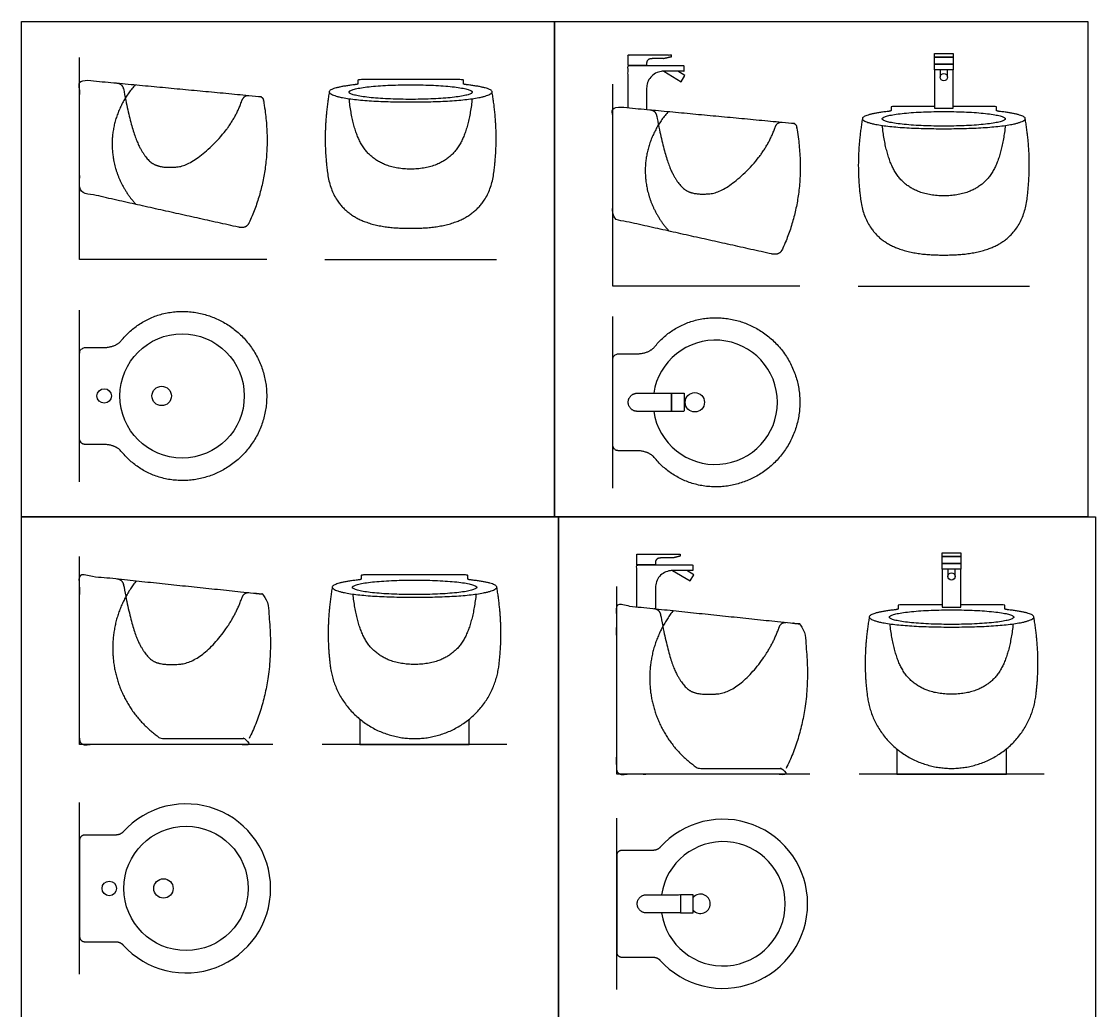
# Model space of a CAD drawing. Header units: millimetres. Extents: x 0.1 to 49.6, y 0.1 to 12.5.
# Drawn here: x 0.077 to 2.891, y 7.634 to 10.226 of the extents above; entities that cross this region are included whole.
import ezdxf

# ---------------------------------------------------------------- set-up
doc = ezdxf.new("R2010")
doc.units = ezdxf.units.MM
for name, color, linetype, true_color in [('AG-DETAILS', 7, 'Continuous', 0x66ffff), ('AG-DETAILS-DIAGRAM', 7, 'Continuous', 0xccff66), ('AG-DIAGRAM', 7, 'Continuous', 0xfecc66), ('AG-FIXTURE', 7, 'Continuous', 0x66ccff), ('X-VPRT', 6, 'Continuous', 0xff00ff)]:
    doc.layers.add(name, color=color, linetype=linetype, true_color=true_color)

msp = doc.modelspace()

# ---------------------------------------------------------------- linework, layer by layer
at = {"layer": 'AG-DETAILS'}
for centre, radius in [((0.2938, 9.2444), 0.019), ((0.4445, 9.2444), 0.0254), ((1.8415, 9.2278), 0.0254), ((0.3072, 7.9538), 0.019), ((0.4492, 7.9538), 0.0254)]:
    msp.add_circle(centre, radius, dxfattribs=at)
msp.add_arc((1.8564, 7.9135), 0.0254, 220.6923, 139.3077, dxfattribs=at)
at = {"layer": 'AG-DETAILS-DIAGRAM'}
for points, knots in [([(0.3268, 10.0646), (0.3418, 10.0632), (0.3447, 10.0478), (0.3654, 9.9394), (0.4047, 9.8607), (0.4478, 9.8408), (0.5239, 9.8486), (0.6319, 9.955), (0.6543, 10.0168), (0.6596, 10.0333), (0.6731, 10.0321)], [0, 0, 0, 0.101179, 0.101179, 0.454037, 0.831329, 1.20862, 1.585912, 1.919332, 1.919332, 2.020758, 2.020758, 2.020758]), ([(1.2581, 10.0233), (1.2472, 9.9224), (1.1703, 9.839), (1.0969, 9.839), (1.0236, 9.839), (0.9466, 9.9224), (0.9357, 10.0233)], [-0.953943, -0.953943, -0.953943, -0.496045, 0, 0, 0.496045, 0.953943, 0.953943, 0.953943]), ([(1.7238, 9.9945), (1.7388, 9.9931), (1.7417, 9.9777), (1.7624, 9.8693), (1.8017, 9.7906), (1.8448, 9.7707), (1.9209, 9.7785), (2.0289, 9.8849), (2.0513, 9.9467), (2.0566, 9.9632), (2.0701, 9.962)], [0, 0, 0, 0.101179, 0.101179, 0.454037, 0.831329, 1.20862, 1.585912, 1.919332, 1.919332, 2.020758, 2.020758, 2.020758]), ([(2.6551, 9.9532), (2.6442, 9.8523), (2.5673, 9.7689), (2.4939, 9.7689), (2.4206, 9.7689), (2.3436, 9.8523), (2.3327, 9.9532)], [-0.953943, -0.953943, -0.953943, -0.496045, 0, 0, 0.496045, 0.953943, 0.953943, 0.953943]), ([(0.3268, 8.7653), (0.3418, 8.7639), (0.3447, 8.7486), (0.3654, 8.6364), (0.4047, 8.5577), (0.4478, 8.5378), (0.5376, 8.5455), (0.6319, 8.652), (0.6543, 8.7138), (0.6596, 8.7303), (0.6731, 8.7291)], [0, 0, 0, 0.101179, 0.101179, 0.454037, 0.831329, 1.20862, 1.585912, 1.919332, 1.919332, 2.020758, 2.020758, 2.020758]), ([(1.2683, 8.7252), (1.2574, 8.6242), (1.1804, 8.5409), (1.1071, 8.5409), (1.0337, 8.5409), (0.9567, 8.6242), (0.9459, 8.7252)], [-0.953943, -0.953943, -0.953943, -0.496045, 0, 0, 0.496045, 0.953943, 0.953943, 0.953943]), ([(1.734, 8.6872), (1.7489, 8.6858), (1.7518, 8.6704), (1.7726, 8.5583), (1.8119, 8.4796), (1.855, 8.4597), (1.9448, 8.4674), (2.039, 8.5739), (2.0615, 8.6357), (2.0668, 8.6522), (2.0803, 8.6509)], [0, 0, 0, 0.101179, 0.101179, 0.454037, 0.831329, 1.20862, 1.585912, 1.919332, 1.919332, 2.020758, 2.020758, 2.020758]), ([(2.6754, 8.647), (2.6646, 8.5461), (2.5876, 8.4628), (2.5142, 8.4628), (2.4409, 8.4628), (2.3639, 8.5461), (2.353, 8.647)], [-0.953943, -0.953943, -0.953943, -0.496045, 0, 0, 0.496045, 0.953943, 0.953943, 0.953943])]:
    msp.add_open_spline(points, degree=2, knots=knots, dxfattribs=at)
at = {"layer": 'AG-DIAGRAM'}
for points in [[(0.7197, 9.6023), (0.2295, 9.6023), (0.2295, 10.1313)], [(2.1167, 9.5322), (1.6265, 9.5322), (1.6265, 10.0612)], [(0.8721, 9.6023), (1.3217, 9.6023)], [(2.2691, 9.5322), (2.7187, 9.5322)], [(0.2295, 9.0196), (0.2295, 9.4692)], [(1.6265, 9.003), (1.6265, 9.4526)], [(0.7358, 8.331), (0.2295, 8.331), (0.2295, 8.8235)], [(2.143, 8.2529), (1.6367, 8.2529), (1.6367, 8.7454)], [(1.3493, 8.331), (0.8648, 8.331)], [(2.7565, 8.2529), (2.272, 8.2529)], [(0.2295, 7.729), (0.2295, 8.1786)], [(1.6367, 7.6887), (1.6367, 8.1383)]]:
    msp.add_lwpolyline(points, dxfattribs=at)
at = {"layer": 'AG-FIXTURE'}
for points in [[(2.4696, 10.1319), (2.4696, 10.1415), (2.5182, 10.1415), (2.5182, 10.1319)], [(2.4696, 10.1319), (2.5182, 10.1319), (2.5182, 10.1139), (2.4696, 10.1139)], [(2.4696, 10.0991), (2.4696, 10.1139), (2.5182, 10.1139), (2.5182, 10.0991)], [(2.4696, 9.9988), (2.5182, 9.9988), (2.5182, 10.0991), (2.4696, 10.0991)], [(2.4899, 8.8237), (2.4899, 8.8333), (2.5386, 8.8333), (2.5386, 8.8237)], [(2.4899, 8.8237), (2.5386, 8.8237), (2.5386, 8.8057), (2.4899, 8.8057)], [(2.4899, 8.7908), (2.4899, 8.8057), (2.5386, 8.8057), (2.5386, 8.7908)], [(2.4899, 8.6906), (2.5386, 8.6906), (2.5386, 8.7908), (2.4899, 8.7908)], [(1.8039, 7.8897), (1.8371, 7.8897), (1.8371, 7.9373), (1.8039, 7.9373)]]:
    msp.add_lwpolyline(points, close=True, dxfattribs=at)
for points in [[(1.7601, 10.0955), (1.8059, 10.0681), (1.8157, 10.0844), (1.7971, 10.0955)], [(2.5034, 10.0798), (2.5034, 10.0991), (2.4844, 10.0991), (2.4844, 10.0798)], [(1.7832, 8.787), (1.8291, 8.7595), (1.8388, 8.7759), (1.8202, 8.787)], [(2.5238, 8.7715), (2.5238, 8.7908), (2.5047, 8.7908), (2.5047, 8.7715)], [(0.9635, 8.3975), (0.9635, 8.331), (1.2506, 8.331), (1.2506, 8.3975)], [(2.3707, 8.3194), (2.3707, 8.2529), (2.6578, 8.2529), (2.6578, 8.3194)]]:
    msp.add_lwpolyline(points, dxfattribs=at)
for centre, radius in [((2.4939, 10.0798), 0.00952), ((0.4981, 9.2444), 0.1629), ((2.5142, 8.7715), 0.00952), ((0.5083, 7.9538), 0.1629)]:
    msp.add_circle(centre, radius, dxfattribs=at)
for centre, radius, start, end in [((1.8951, 9.2278), 0.1629, 188.4071, 171.5929), ((0.5083, 7.9538), 0.2216, 221.7004, 138.2996), ((1.9154, 7.9135), 0.2216, 221.7004, 138.2996), ((1.9154, 7.9135), 0.1629, 188.4071, 171.5929)]:
    msp.add_arc(centre, radius, start, end, dxfattribs=at)
for points, knots in [([(1.7151, 10.1152), (1.7151, 10.1284), (1.7295, 10.1284), (1.745, 10.1284), (1.7606, 10.1284), (1.7702, 10.1308), (1.7799, 10.1332), (1.7799, 10.1356), (1.7799, 10.138), (1.7475, 10.138), (1.7151, 10.138), (1.6908, 10.138), (1.6664, 10.138), (1.6664, 10.1242), (1.6664, 10.1104), (1.6908, 10.1104), (1.7151, 10.1104), (1.7151, 10.1128), (1.7151, 10.1152)], [0.7191531, 0.7191531, 0.7191531, 0.8096815, 0.8096815, 0.9116524, 0.9116524, 0.9768367, 0.9768367, 0.9925923, 0.9925923, 1.2051716, 1.2051716, 1.3647225, 1.3647225, 1.4553299, 1.4553299, 1.6148808, 1.6148808, 1.6308056, 1.6308056, 1.6308056]), ([(1.7804, 9.204), (1.797, 9.204), (1.8136, 9.204), (1.8136, 9.2278), (1.8136, 9.2516), (1.797, 9.2516), (1.7804, 9.2516), (1.7804, 9.2278), (1.7804, 9.204)], [0, 0, 0, 0.37213, 0.37213, 0.505714, 0.505714, 0.877844, 0.877844, 1.011428, 1.011428, 1.011428]), ([(1.7382, 8.8067), (1.7382, 8.8198), (1.7526, 8.8198), (1.7682, 8.8198), (1.7837, 8.8198), (1.7933, 8.8222), (1.803, 8.8247), (1.803, 8.8271), (1.803, 8.8295), (1.7706, 8.8295), (1.7382, 8.8295), (1.7139, 8.8295), (1.6895, 8.8295), (1.6895, 8.8156), (1.6895, 8.8018), (1.7139, 8.8018), (1.7382, 8.8018), (1.7382, 8.8043), (1.7382, 8.8067)], [0.7191531, 0.7191531, 0.7191531, 0.8096815, 0.8096815, 0.9116524, 0.9116524, 0.9768367, 0.9768367, 0.9925923, 0.9925923, 1.2051716, 1.2051716, 1.3647225, 1.3647225, 1.4553299, 1.4553299, 1.6148808, 1.6148808, 1.6308056, 1.6308056, 1.6308056])]:
    msp.add_open_spline(points, degree=2, knots=knots, dxfattribs=at)
for points, weights, degree, knots in [([(1.6664, 9.9999), (1.6664, 10.0551), (1.6664, 10.1104), (1.7398, 10.1104), (1.8131, 10.1104), (1.8131, 10.103), (1.8131, 10.0955), (1.7866, 10.0955), (1.7601, 10.0955), (1.7151, 10.0955), (1.7151, 10.0505), (1.7151, 10.0229), (1.7151, 9.9953)], [1, 1, 1, 1, 1, 1, 1, 1, 1, 0.707106781187, 1, 1, 1], 2, [9.68261, 9.68261, 9.68261, 10.642934, 10.642934, 11.642934, 11.642934, 12.642934, 12.642934, 13.183782, 13.183782, 13.415691, 13.415691, 13.966767, 13.966767, 13.966767]), ([(0.6457, 9.6867), (0.6656, 9.6823), (0.6732, 9.6978), (0.742, 9.8454), (0.711, 10.0205), (0.7096, 10.0286), (0.7005, 10.0295), (0.465, 10.0516), (0.2295, 10.0737), (0.2295, 9.9265), (0.2295, 9.7793), (0.4376, 9.733), (0.6457, 9.6867)], [1, 1, 1, 1, 1, 0.79329520311, 1, 1, 1, 1, 1, 1, 1], 2, [-5.776485, -5.776485, -5.776485, -5.652816, -5.652816, -4.46529, -4.46529, -4.413111, -4.413111, -2.831612, -2.831612, -1.734537, -1.734537, -0.335796, -0.335796, -0.335796]), ([(0.3752, 10.06), (0.2989, 9.974), (0.318, 9.8654), (0.3296, 9.7988), (0.3771, 9.7464)], [1, 0.915677475681, 1, 0.946511910218, 0.960881745033], 2, [2.724957, 2.724957, 2.724957, 3.637443, 3.637443, 4.216259, 4.216259, 4.216259]), ([(0.951, 10.0602), (0.8496, 10.0483), (0.9458, 10.0149), (1.0969, 10.0149), (1.2481, 10.0149), (1.3442, 10.0483), (1.2428, 10.0602)], [1, 0.823385131757, 0.823385131757, 1, 0.823385131757, 0.823385131757, 1], 2, [1.228263, 1.228263, 1.228263, 1.873167, 2.518072, 2.518072, 3.162976, 3.80788, 3.80788, 3.80788]), ([(1.2581, 10.0408), (1.2581, 10.0599), (1.0969, 10.0599), (0.9357, 10.0599), (0.9357, 10.0408), (0.9357, 10.0217), (1.0969, 10.0217), (1.2581, 10.0217), (1.2581, 10.0408)], [1, 0.707106781187, 1, 0.707106781187, 1, 0.707106781187, 1, 0.707106781187, 1], 2, [0, 0, 0, 0.808309, 0.808309, 1.616618, 1.616618, 2.424927, 2.424927, 3.233236, 3.233236, 3.233236]), ([(1.2435, 10.0601), (1.2351, 10.061), (1.2351, 10.0628), (1.2351, 10.0674), (1.2351, 10.072), (1.2351, 10.0735), (1.2224, 10.0735), (1.1597, 10.0735), (1.0969, 10.0735), (1.0342, 10.0735), (0.9714, 10.0735), (0.9587, 10.0735), (0.9587, 10.072), (0.9587, 10.0674), (0.9587, 10.0628), (0.9587, 10.061), (0.9503, 10.0601)], [1, 1, 1, 1, 1, 0.707106781187, 1, 1, 1, 1, 1, 0.707106781187, 1, 1, 1, 1, 1], 2, [1.579631, 1.579631, 1.579631, 1.66816, 1.66816, 1.924203, 1.924203, 1.99019, 1.99019, 2.406362, 2.406362, 2.822535, 2.822535, 2.888522, 2.888522, 3.144565, 3.144565, 3.233094, 3.233094, 3.233094]), ([(0.8836, 10.0418), (0.8723, 9.9728), (0.869, 9.9085), (0.8784, 9.8341), (0.8929, 9.7059), (0.9813, 9.6838), (1.0969, 9.6838), (1.2125, 9.6838), (1.3009, 9.7059), (1.3154, 9.8341), (1.3248, 9.9085), (1.3216, 9.9728), (1.3102, 10.0418)], [1, 1, 1, 1, 0.84469135431, 0.860626424863, 1.04780521166, 0.860626422062, 0.844691353833, 1.00000000697, 1.00000000697, 1.00000000697, 1.00000000697], 3, [0, 0, 0, 0, 1.070516, 1.070516, 1.070516, 2.259717, 2.259717, 2.259717, 3.448918, 3.448918, 3.448918, 4.519434, 4.519434, 4.519434, 4.519434]), ([(2.0427, 9.6166), (2.0626, 9.6122), (2.0702, 9.6277), (2.139, 9.7753), (2.108, 9.9504), (2.1066, 9.9586), (2.0975, 9.9594), (1.862, 9.9815), (1.6265, 10.0036), (1.6265, 9.8564), (1.6265, 9.7092), (1.8346, 9.6629), (2.0427, 9.6166)], [1, 1, 1, 1, 1, 0.79329520311, 1, 1, 1, 1, 1, 1, 1], 2, [-5.776485, -5.776485, -5.776485, -5.652816, -5.652816, -4.46529, -4.46529, -4.413111, -4.413111, -2.831612, -2.831612, -1.734537, -1.734537, -0.335796, -0.335796, -0.335796]), ([(2.4696, 10.0034), (2.419, 10.0034), (2.3684, 10.0034), (2.3557, 10.0034), (2.3557, 10.0019), (2.3557, 9.9973), (2.3557, 9.9927), (2.3557, 9.9909), (2.3473, 9.99)], [1, 1, 1, 0.707106781187, 1, 1, 1, 1, 1], 2, [2.4869804, 2.4869804, 2.4869804, 2.822535, 2.822535, 2.8885223, 2.8885223, 3.1445647, 3.1445647, 3.2330937, 3.2330937, 3.2330937]), ([(2.6405, 9.99), (2.6321, 9.9909), (2.6321, 9.9927), (2.6321, 9.9973), (2.6321, 10.0019), (2.6321, 10.0034), (2.6194, 10.0034), (2.5688, 10.0034), (2.5182, 10.0034)], [1, 1, 1, 1, 1, 0.707106781187, 1, 1, 1], 2, [1.5796313, 1.5796313, 1.5796313, 1.6681602, 1.6681602, 1.9242027, 1.9242027, 1.99019, 1.99019, 2.3257446, 2.3257446, 2.3257446]), ([(1.7722, 9.9899), (1.6959, 9.9039), (1.715, 9.7953), (1.7266, 9.7287), (1.7741, 9.6764)], [1, 0.915677475681, 1, 0.946511910218, 0.960881745033], 2, [2.724957, 2.724957, 2.724957, 3.637443, 3.637443, 4.216259, 4.216259, 4.216259]), ([(2.2806, 9.9718), (2.2693, 9.9027), (2.266, 9.8384), (2.2754, 9.764), (2.2899, 9.6358), (2.3783, 9.6137), (2.4939, 9.6137), (2.6095, 9.6137), (2.6979, 9.6358), (2.7124, 9.764), (2.7218, 9.8384), (2.7186, 9.9027), (2.7072, 9.9718)], [1, 1, 1, 1, 0.84469135431, 0.860626424863, 1.04780521166, 0.860626422062, 0.844691353833, 1.00000000697, 1.00000000697, 1.00000000697, 1.00000000697], 3, [0, 0, 0, 0, 1.070516, 1.070516, 1.070516, 2.259717, 2.259717, 2.259717, 3.448918, 3.448918, 3.448918, 4.519434, 4.519434, 4.519434, 4.519434]), ([(2.348, 9.9901), (2.2466, 9.9782), (2.3428, 9.9448), (2.4939, 9.9448), (2.6451, 9.9448), (2.7412, 9.9782), (2.6398, 9.9901)], [1, 0.823385131757, 0.823385131757, 1, 0.823385131757, 0.823385131757, 1], 2, [1.228263, 1.228263, 1.228263, 1.873167, 2.518072, 2.518072, 3.162976, 3.80788, 3.80788, 3.80788]), ([(2.6551, 9.9707), (2.6551, 9.9898), (2.4939, 9.9898), (2.3327, 9.9898), (2.3327, 9.9707), (2.3327, 9.9516), (2.4939, 9.9516), (2.6551, 9.9516), (2.6551, 9.9707)], [1, 0.707106781187, 1, 0.707106781187, 1, 0.707106781187, 1, 0.707106781187, 1], 2, [0, 0, 0, 0.808309, 0.808309, 1.616618, 1.616618, 2.424927, 2.424927, 3.233236, 3.233236, 3.233236]), ([(0.3412, 9.3925), (0.3253, 9.3712), (0.289, 9.3712), (0.2665, 9.3712), (0.244, 9.3712), (0.2295, 9.3712), (0.2295, 9.3567), (0.2295, 9.2444), (0.2295, 9.132), (0.2295, 9.1175), (0.244, 9.1175), (0.2665, 9.1175), (0.289, 9.1175), (0.3253, 9.1175), (0.3412, 9.0962), (0.4351, 8.9829), (0.5774, 9.0374), (0.7197, 9.092), (0.7197, 9.2444), (0.7197, 9.3968), (0.5774, 9.4513), (0.4351, 9.5059), (0.3412, 9.3925)], [1, 1, 1, 1, 1, 0.707106781187, 1, 1, 1, 0.707106781187, 1, 1, 1, 1, 1, 0.823994338427, 1, 0.823994338427, 1, 0.823994338427, 1, 0.823994338427, 1], 2, [3.805583, 3.805583, 3.805583, 3.944589, 3.944589, 4.092299, 4.092299, 4.166998, 4.166998, 4.535616, 4.535616, 4.610315, 4.610315, 4.758025, 4.758025, 4.897031, 4.897031, 5.540787, 5.540787, 6.184543, 6.184543, 6.828298, 6.828298, 7.472054, 7.472054, 7.472054]), ([(1.7382, 9.376), (1.7223, 9.3547), (1.686, 9.3547), (1.6635, 9.3547), (1.641, 9.3547), (1.6265, 9.3547), (1.6265, 9.3402), (1.6265, 9.2278), (1.6265, 9.1155), (1.6265, 9.101), (1.641, 9.101), (1.6635, 9.101), (1.686, 9.101), (1.7223, 9.101), (1.7382, 9.0797), (1.8321, 8.9663), (1.9744, 9.0209), (2.1167, 9.0754), (2.1167, 9.2278), (2.1167, 9.3802), (1.9744, 9.4348), (1.8321, 9.4893), (1.7382, 9.376)], [1, 1, 1, 1, 1, 0.707106781187, 1, 1, 1, 0.707106781187, 1, 1, 1, 1, 1, 0.823994338427, 1, 0.823994338427, 1, 0.823994338427, 1, 0.823994338427, 1], 2, [3.805583, 3.805583, 3.805583, 3.944589, 3.944589, 4.092299, 4.092299, 4.166998, 4.166998, 4.535616, 4.535616, 4.610315, 4.610315, 4.758025, 4.758025, 4.897031, 4.897031, 5.540787, 5.540787, 6.184543, 6.184543, 6.828298, 6.828298, 7.472054, 7.472054, 7.472054]), ([(1.6908, 9.204), (1.7356, 9.204), (1.7804, 9.204), (1.7804, 9.2278), (1.7804, 9.2516), (1.7356, 9.2516), (1.6908, 9.2516), (1.6669, 9.2516), (1.6669, 9.2278), (1.6669, 9.204), (1.6908, 9.204)], [1, 1, 1, 1, 1, 1, 1, 0.707106772225, 1, 0.707106772225, 1], 2, [0.078125, 0.078125, 0.078125, 0.3721302, 0.3721302, 0.505714, 0.505714, 0.7997192, 0.7997192, 0.9224376, 0.9224376, 1.0451561, 1.0451561, 1.0451561]), ([(1.6895, 8.6919), (1.6895, 8.7469), (1.6895, 8.8018), (1.7629, 8.8018), (1.8362, 8.8018), (1.8362, 8.7944), (1.8362, 8.787), (1.8097, 8.787), (1.7832, 8.787), (1.7382, 8.787), (1.7382, 8.742), (1.7382, 8.7144), (1.7382, 8.6868)], [1, 1, 1, 1, 1, 1, 1, 1, 1, 0.707106781187, 1, 1, 1], 2, [9.687195, 9.687195, 9.687195, 10.642934, 10.642934, 11.642934, 11.642934, 12.642934, 12.642934, 13.183782, 13.183782, 13.415691, 13.415691, 13.966767, 13.966767, 13.966767]), ([(0.3778, 8.76), (0.3002, 8.6623), (0.3196, 8.539), (0.3389, 8.4157), (0.4428, 8.3465), (0.5581, 8.3465), (0.6735, 8.3465), (0.6735, 8.3387), (0.6735, 8.331), (0.6658, 8.331), (0.6581, 8.331), (0.4438, 8.331), (0.2295, 8.331), (0.2295, 8.5533), (0.2295, 8.7755), (0.4692, 8.7504), (0.7089, 8.7253), (0.7182, 8.7243), (0.7197, 8.7151), (0.7529, 8.5057), (0.6735, 8.3465)], [1, 0.915677475681, 1, 0.915677475681, 1, 1, 1, 1, 1, 1, 1, 1, 1, 1, 1, 1, 1, 0.79329520311, 1, 1, 1], 2, [2.724957, 2.724957, 2.724957, 3.637443, 3.637443, 4.54993, 4.54993, 5.306671, 5.306671, 5.357448, 5.357448, 5.407785, 5.407785, 6.813967, 6.813967, 8.2723, 8.2723, 9.8538, 9.8538, 9.905979, 9.905979, 11.15633, 11.15633, 11.15633]), ([(0.9596, 8.7622), (0.8572, 8.7503), (0.9543, 8.7169), (1.1071, 8.7169), (1.2598, 8.7169), (1.357, 8.7503), (1.2545, 8.7622)], [1, 0.823385131757, 0.823385131757, 1, 0.823385131757, 0.823385131757, 1], 2, [1.228263, 1.228263, 1.228263, 1.873167, 2.518072, 2.518072, 3.162976, 3.80788, 3.80788, 3.80788]), ([(1.2699, 8.7429), (1.2699, 8.7619), (1.1071, 8.7619), (0.9442, 8.7619), (0.9442, 8.7429), (0.9442, 8.7238), (1.1071, 8.7238), (1.2699, 8.7238), (1.2699, 8.7429)], [1, 0.707106781187, 1, 0.707106781187, 1, 0.707106781187, 1, 0.707106781187, 1], 2, [0, 0, 0, 0.808309, 0.808309, 1.616618, 1.616618, 2.424927, 2.424927, 3.233236, 3.233236, 3.233236]), ([(1.2552, 8.7622), (1.2467, 8.763), (1.2467, 8.7649), (1.2467, 8.7694), (1.2467, 8.774), (1.2467, 8.7755), (1.2339, 8.7755), (1.1705, 8.7755), (1.1071, 8.7755), (1.0437, 8.7755), (0.9802, 8.7755), (0.9674, 8.7755), (0.9674, 8.774), (0.9674, 8.7694), (0.9674, 8.7649), (0.9674, 8.763), (0.9589, 8.7622)], [1, 1, 1, 1, 1, 0.707106781187, 1, 1, 1, 1, 1, 0.707106781187, 1, 1, 1, 1, 1], 2, [1.579631, 1.579631, 1.579631, 1.66816, 1.66816, 1.924203, 1.924203, 1.99019, 1.99019, 2.406362, 2.406362, 2.822535, 2.822535, 2.888522, 2.888522, 3.144565, 3.144565, 3.233094, 3.233094, 3.233094]), ([(0.8915, 8.7439), (0.8801, 8.6748), (0.8768, 8.6106), (0.8863, 8.5361), (0.901, 8.4213), (0.9903, 8.3465), (1.1071, 8.3465), (1.2239, 8.3465), (1.3132, 8.4213), (1.3279, 8.5361), (1.3374, 8.6106), (1.3341, 8.6748), (1.3226, 8.7439)], [1, 1, 1, 1, 0.84469135431, 0.860626424863, 1.04780521166, 0.860626422062, 0.844691353833, 1.00000000697, 1.00000000697, 1.00000000697, 1.00000000697], 3, [0, 0, 0, 0, 1.070516, 1.070516, 1.070516, 2.259717, 2.259717, 2.259717, 3.448918, 3.448918, 3.448918, 4.519434, 4.519434, 4.519434, 4.519434]), ([(1.785, 8.6819), (1.7073, 8.5842), (1.7267, 8.4609), (1.7461, 8.3376), (1.85, 8.2684), (1.9653, 8.2684), (2.0806, 8.2684), (2.0806, 8.2606), (2.0806, 8.2529), (2.0729, 8.2529), (2.0653, 8.2529), (1.851, 8.2529), (1.6367, 8.2529), (1.6367, 8.4752), (1.6367, 8.6974), (1.8764, 8.6723), (2.1161, 8.6472), (2.1254, 8.6462), (2.1268, 8.637), (2.16, 8.4276), (2.0806, 8.2684)], [1, 0.915677475681, 1, 0.915677475681, 1, 1, 1, 1, 1, 1, 1, 1, 1, 1, 1, 1, 1, 0.79329520311, 1, 1, 1], 2, [2.724957, 2.724957, 2.724957, 3.637443, 3.637443, 4.54993, 4.54993, 5.306671, 5.306671, 5.357448, 5.357448, 5.407785, 5.407785, 6.813967, 6.813967, 8.2723, 8.2723, 9.8538, 9.8538, 9.905979, 9.905979, 11.15633, 11.15633, 11.15633]), ([(2.4899, 8.6974), (2.4387, 8.6974), (2.3874, 8.6974), (2.3746, 8.6974), (2.3746, 8.6959), (2.3746, 8.6913), (2.3746, 8.6868), (2.3746, 8.6849), (2.3661, 8.6841)], [1, 1, 1, 0.707106781187, 1, 1, 1, 1, 1], 2, [2.4861379, 2.4861379, 2.4861379, 2.822535, 2.822535, 2.8885223, 2.8885223, 3.1445647, 3.1445647, 3.2330937, 3.2330937, 3.2330937]), ([(2.6624, 8.6841), (2.6539, 8.6849), (2.6539, 8.6868), (2.6539, 8.6913), (2.6539, 8.6959), (2.6539, 8.6974), (2.6411, 8.6974), (2.5898, 8.6974), (2.5386, 8.6974)], [1, 1, 1, 1, 1, 0.707106781187, 1, 1, 1], 2, [1.5796313, 1.5796313, 1.5796313, 1.6681602, 1.6681602, 1.9242027, 1.9242027, 1.99019, 1.99019, 2.3265871, 2.3265871, 2.3265871]), ([(2.3668, 8.6841), (2.2643, 8.6722), (2.3615, 8.6388), (2.5142, 8.6388), (2.667, 8.6388), (2.7642, 8.6722), (2.6617, 8.6841)], [1, 0.823385131757, 0.823385131757, 1, 0.823385131757, 0.823385131757, 1], 2, [1.228263, 1.228263, 1.228263, 1.873167, 2.518072, 2.518072, 3.162976, 3.80788, 3.80788, 3.80788]), ([(2.6771, 8.6648), (2.6771, 8.6838), (2.5142, 8.6838), (2.3514, 8.6838), (2.3514, 8.6648), (2.3514, 8.6457), (2.5142, 8.6457), (2.6771, 8.6457), (2.6771, 8.6648)], [1, 0.707106781187, 1, 0.707106781187, 1, 0.707106781187, 1, 0.707106781187, 1], 2, [0, 0, 0, 0.808309, 0.808309, 1.616618, 1.616618, 2.424927, 2.424927, 3.233236, 3.233236, 3.233236]), ([(2.2987, 8.6658), (2.2872, 8.5967), (2.2839, 8.5325), (2.2935, 8.458), (2.3081, 8.3432), (2.3974, 8.2684), (2.5142, 8.2684), (2.631, 8.2684), (2.7204, 8.3432), (2.735, 8.458), (2.7446, 8.5325), (2.7412, 8.5967), (2.7298, 8.6658)], [1, 1, 1, 1, 0.84469135431, 0.860626424863, 1.04780521166, 0.860626422062, 0.844691353833, 1.00000000697, 1.00000000697, 1.00000000697, 1.00000000697], 3, [0, 0, 0, 0, 1.070516, 1.070516, 1.070516, 2.259717, 2.259717, 2.259717, 3.448918, 3.448918, 3.448918, 4.519434, 4.519434, 4.519434, 4.519434]), ([(0.3434, 8.102), (0.3362, 8.0935), (0.3204, 8.0935), (0.2813, 8.0935), (0.2423, 8.0935), (0.2295, 8.0935), (0.2295, 8.0807), (0.2295, 8.0172), (0.2295, 7.9538), (0.2295, 7.8904), (0.2295, 7.827), (0.2295, 7.8142), (0.2423, 7.8142), (0.2813, 7.8142), (0.3204, 7.8142), (0.3362, 7.8142), (0.3434, 7.8057)], [1, 1, 1, 1, 1, 0.707106781187, 1, 1, 1, 1, 1, 0.707106781187, 1, 1, 1, 1, 1], 2, [1.579631, 1.579631, 1.579631, 1.66816, 1.66816, 1.924203, 1.924203, 1.99019, 1.99019, 2.406362, 2.406362, 2.822535, 2.822535, 2.888522, 2.888522, 3.144565, 3.144565, 3.233094, 3.233094, 3.233094]), ([(1.7506, 8.0617), (1.7433, 8.0532), (1.7275, 8.0532), (1.6885, 8.0532), (1.6495, 8.0532), (1.6367, 8.0532), (1.6367, 8.0404), (1.6367, 7.9769), (1.6367, 7.9135), (1.6367, 7.8501), (1.6367, 7.7867), (1.6367, 7.7739), (1.6495, 7.7739), (1.6885, 7.7739), (1.7275, 7.7739), (1.7433, 7.7739), (1.7506, 7.7654)], [1, 1, 1, 1, 1, 0.707106781187, 1, 1, 1, 1, 1, 0.707106781187, 1, 1, 1, 1, 1], 2, [1.579631, 1.579631, 1.579631, 1.66816, 1.66816, 1.924203, 1.924203, 1.99019, 1.99019, 2.406362, 2.406362, 2.822535, 2.822535, 2.888522, 2.888522, 3.144565, 3.144565, 3.233094, 3.233094, 3.233094]), ([(1.7143, 7.8897), (1.7591, 7.8897), (1.8039, 7.8897), (1.8039, 7.9135), (1.8039, 7.9373), (1.7591, 7.9373), (1.7143, 7.9373), (1.6905, 7.9373), (1.6905, 7.9135), (1.6905, 7.8897), (1.7143, 7.8897)], [1, 1, 1, 1, 1, 1, 1, 0.707106772225, 1, 0.707106772225, 1], 2, [0.078125, 0.078125, 0.078125, 0.3721302, 0.3721302, 0.505714, 0.505714, 0.7997192, 0.7997192, 0.9224376, 0.9224376, 1.0451561, 1.0451561, 1.0451561])]:
    msp.add_rational_spline(points, weights, degree=degree, knots=knots, dxfattribs=at)
at = {"layer": 'X-VPRT'}
for points in [[(0.0771, 10.2259), (1.4741, 10.2259), (1.4741, 8.9279), (0.0771, 8.9279)], [(1.4741, 10.2259), (2.8711, 10.2259), (2.8711, 8.9279), (1.4741, 8.9279)], [(0.0771, 8.9279), (1.4843, 8.9279), (1.4843, 7.5766), (0.0771, 7.5766)], [(1.4843, 8.9279), (2.8914, 8.9279), (2.8914, 7.5766), (1.4843, 7.5766)]]:
    msp.add_lwpolyline(points, close=True, dxfattribs=at)

doc.saveas('drawing.dxf')
